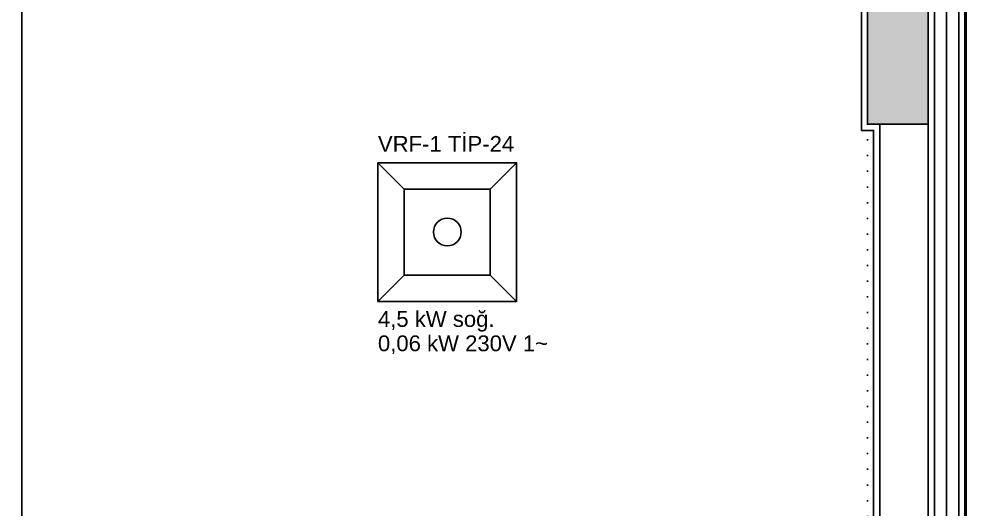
# Model space of a CAD drawing. Header units: inches. Extents: x 21 to 32698, y 13 to 3712.
# Drawn here: x 12458 to 12847.2, y 2273.8 to 2475.4 of the extents above; entities that cross this region are included whole.
import ezdxf

# ---------------------------------------------------------------- set-up
doc = ezdxf.new("R2010")
doc.units = ezdxf.units.IN
doc.header["$MEASUREMENT"] = 0
doc.linetypes.add('DOT', pattern=[6.35, 0, -6.35])
for name, color, linetype in [('MEK-ELK-ETIKET', 7, 'Continuous'), ('MEK-ELK-GUC', 6, 'Continuous'), ('MEK-ELK-VRF-IC', 4, 'Continuous')]:
    doc.layers.add(name, color=color, linetype=linetype)
for name, color, linetype, lineweight in [('Z_MİM_-KM-BEAM-RAY', 8, 'DOT', 25), ('Z_MİM_-KM-IZO-THERMAL', 8, 'Continuous', 25), ('Z_MİM_-KM-IZO-THERMAL-ROCKWOOL', 8, 'BATTING', 25), ('Z_MİM_-KM-PAINT', 8, 'Continuous', 25), ('Z_MİM_-KM-PATTERN-STRC', 8, 'Continuous', 25), ('Z_MİM_-KM-STRC-CONCRETE', 8, 'Continuous', 25), ('Z_MİM_-KM-WALL', 8, 'Continuous', 25), ('Z_MİM_-KM-WALL-PL', 8, 'Continuous', 25), ('Z_MİM_-KM-WALL-PLASTER', 8, 'Continuous', 25)]:
    doc.layers.add(name, color=color, linetype=linetype, lineweight=lineweight)
doc.styles.add('MEK_ELK', font='arial.ttf')
doc.linetypes.add('BATTING', pattern='A,0.00254,-2.54,[134,ltypeshp.shx,S=2.54,R=0,X=-2.54,Y=0],-5.08,[134,ltypeshp.shx,S=2.54,R=180,X=2.54,Y=0],-2.54', length=10.16254)

# ---------------------------------------------------------------- blocks, each defined once
blk = doc.blocks.new('-KM_Kolon-1K')
at = {"layer": 'Z_MİM_-KM-PATTERN-STRC'}
blk.add_hatch(color=256, dxfattribs=at).paths.add_polyline_path([(3475, 1600), (3500, 1600), (3500, 1450), (3475, 1450)], flags=0)
at = {"layer": 'Z_MİM_-KM-STRC-CONCRETE'}
blk.add_lwpolyline([(3475, 1600), (3500, 1600), (3500, 1450), (3475, 1450)], close=True, dxfattribs=at)
blk = doc.blocks.new('-KM_Kiriş İzi-1K')
at = {"layer": 'Z_MİM_-KM-BEAM-RAY'}
for p, q in [((3475, 1450), (3475, 905)), ((3500, 1450), (3500, 905))]:
    blk.add_line(p, q, dxfattribs=at)
blk = doc.blocks.new('MEK_VRF_KASET_570')
for p, q in [((-28.5, 28.5), (-17.67, 17.67)), ((28.5, 28.5), (17.67, 17.67)), ((-28.5, -28.5), (-17.67, -17.67)), ((28.5, -28.5), (17.67, -17.67))]:
    blk.add_line(p, q)
for points in [[(-28.5, -28.5), (28.5, -28.5), (28.5, 28.5), (-28.5, 28.5)], [(-17.67, -17.67), (17.67, -17.67), (17.67, 17.67), (-17.67, 17.67)]]:
    blk.add_lwpolyline(points, close=True)
blk.add_circle((0, 0), 5.7)

msp = doc.modelspace()

# ---------------------------------------------------------------- linework, layer by layer
at = {"layer": 'Z_MİM_-KM-IZO-THERMAL'}
msp.add_lwpolyline([(11329.21, 1162.16), (11329.21, 969.58), (12844.21, 969.58), (12844.21, 2594.58), (9029.21, 2594.58), (9029.21, 1624.58), (9319.21, 1624.58), (9319.21, 969.58), (10654.21, 969.58), (10654.21, 1161.83)], dxfattribs=at)
at = {"layer": 'Z_MİM_-KM-IZO-THERMAL-ROCKWOOL', "ltscale": 0.45}
msp.add_lwpolyline([(11334.21, 1162.16), (11334.21, 974.58), (12839.21, 974.58), (12839.21, 2589.58), (9034.21, 2589.58), (9034.21, 1629.58), (9324.21, 1629.58), (9324.21, 974.58), (10649.21, 974.58), (10649.21, 1161.83)], dxfattribs=at)
at = {"layer": 'Z_MİM_-KM-PAINT'}
msp.add_lwpolyline([(11326.21, 1162.16), (11326.21, 966.58), (12847.21, 966.58), (12847.21, 2597.58), (9026.21, 2597.58), (9026.21, 1621.58), (9316.21, 1621.58), (9316.21, 966.58), (10657.21, 966.58), (10657.21, 1161.83)], dxfattribs=at)
at = {"layer": 'Z_MİM_-KM-WALL'}
msp.add_line((12811.71, 2432.08), (12811.71, 1887.08), dxfattribs=at)
at = {"layer": 'Z_MİM_-KM-WALL-PL'}
msp.add_lwpolyline([(11341.71, 1162.16), (11341.71, 982.08), (12831.71, 982.08), (12831.71, 2582.08), (9041.71, 2582.08), (9041.71, 1637.08), (9331.71, 1637.08), (9331.71, 982.08), (10641.71, 982.08), (10641.71, 1161.83)], dxfattribs=at)
at = {"layer": 'Z_MİM_-KM-WALL-PLASTER'}
for points in [[(11326.71, 1162.16), (11326.71, 967.08), (12846.71, 967.08), (12846.71, 2597.08), (9026.71, 2597.08), (9026.71, 1622.08), (9316.71, 1622.08), (9316.71, 967.08), (10656.71, 967.08), (10656.71, 1161.83)], [(11339.21, 1162.16), (11339.21, 979.58), (12834.21, 979.58), (12834.21, 2584.58), (9039.21, 2584.58), (9039.21, 1634.58), (9329.21, 1634.58), (9329.21, 979.58), (10644.21, 979.58), (10644.21, 1161.83)]]:
    msp.add_lwpolyline(points, dxfattribs=at)
msp.add_lwpolyline([(12809.21, 1889.58), (12809.21, 2429.58), (12804.21, 2429.58), (12804.21, 2559.58), (12459.21, 2559.58), (12459.21, 1879.58), (12679.22, 1879.58), (12679.22, 1889.58)], close=True, dxfattribs=at)

# ---------------------------------------------------------------- block references
at = {"layer": 'MEK-ELK-VRF-IC'}
msp.add_blockref('MEK_VRF_KASET_570', (12634, 2387.75), dxfattribs=at)
at = {"layer": 'Z_MİM_-KM-BEAM-RAY'}
msp.add_blockref('-KM_Kiriş İzi-1K', (9331.71, 982.08), dxfattribs=at)
at = {"layer": 'Z_MİM_-KM-STRC-CONCRETE'}
msp.add_blockref('-KM_Kolon-1K', (9331.71, 982.08), dxfattribs=at)

# ---------------------------------------------------------------- texts
at = {"layer": 'MEK-ELK-ETIKET', "style": 'MEK_ELK'}
for s, p in [('VRF-1 TİP-24', (12605.5, 2420.75)), ('4,5 kW soğ.', (12605.5, 2348.75))]:
    msp.add_text(s, height=6.5, dxfattribs=at).set_placement(p)
at = {"layer": 'MEK-ELK-GUC', "style": 'MEK_ELK'}
msp.add_text('0,06 kW 230V 1~', height=6.5, dxfattribs=at).set_placement((12605.5, 2338.75))

doc.saveas('drawing.dxf')
